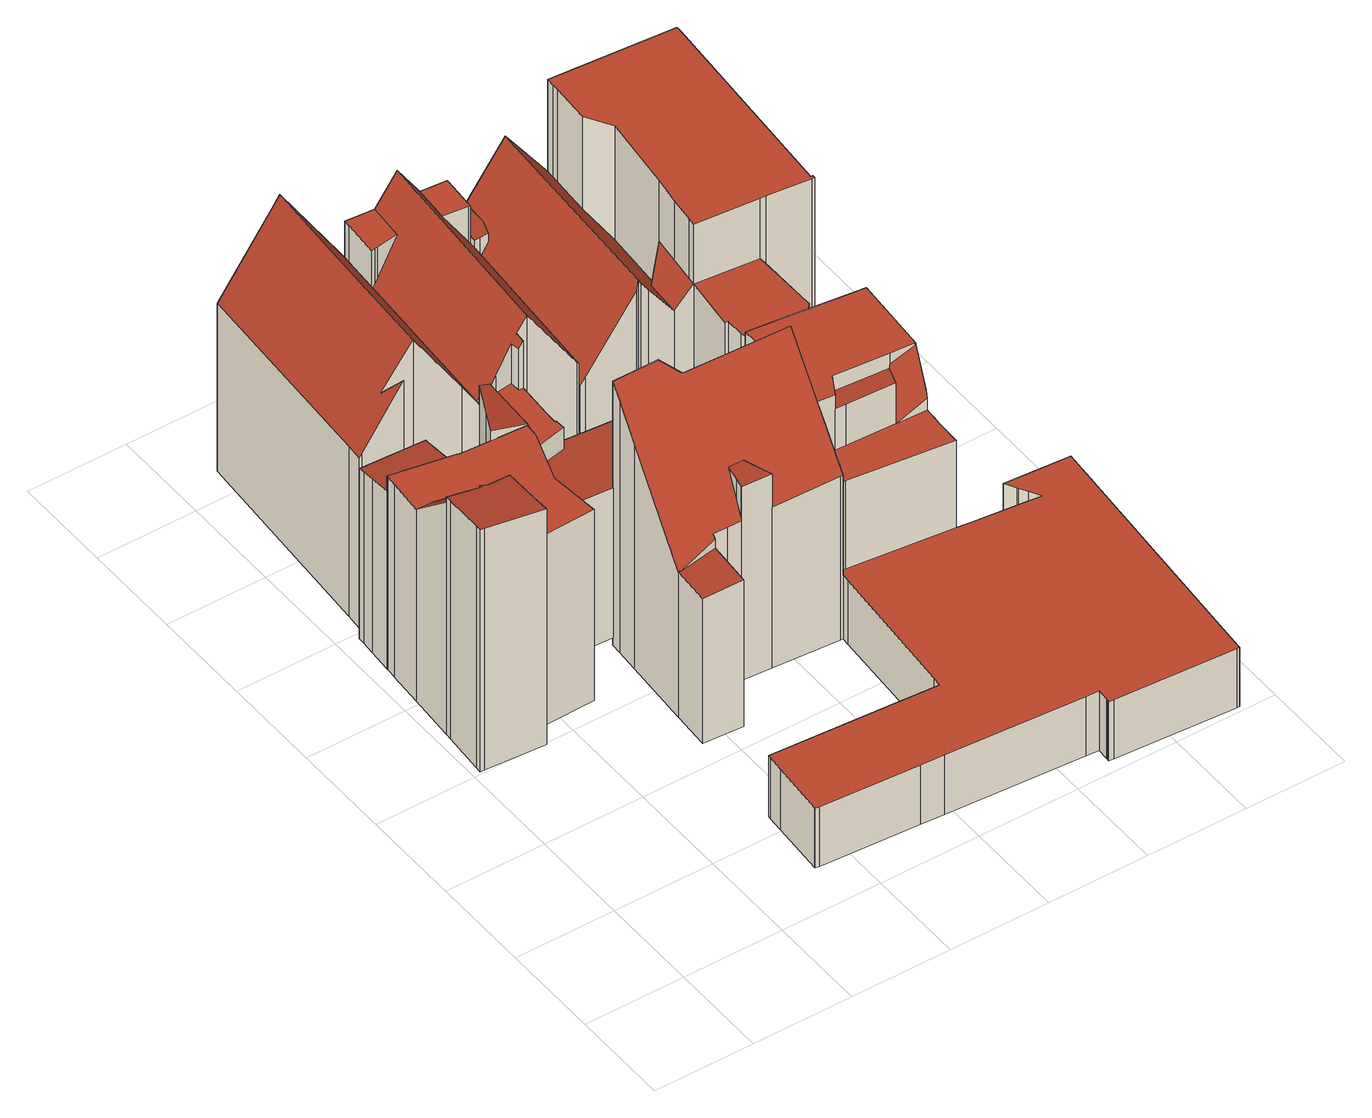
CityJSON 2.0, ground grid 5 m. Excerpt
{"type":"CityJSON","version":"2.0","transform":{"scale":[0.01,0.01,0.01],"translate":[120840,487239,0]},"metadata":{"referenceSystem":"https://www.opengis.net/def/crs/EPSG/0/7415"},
"CityObjects":{
"building1":{"type":"Building","attributes":{"dak_type":"slanted","data_area":44.9,"data_coverage":0.927,"geconstateerd":false,"gid":16989530,"h_dak_50p":11.77,"h_dak_70p":12.56,"h_dak_max":14.57,"h_dak_min":10.55,"h_maaiveld":0.948,"kas_warenhuis":false,"lod11_replace":false,"ondergronds_type":"above ground","oorspronkelijkbouwjaar":1005,"pw_actueel":"yes","pw_bron":"ahn3","reconstructie_methode":"tudelft3d-geoflow","reconstruction_skipped":false,"rmse_lod12":1.11,"rmse_lod13":2.36,"rmse_lod22":0.375,"rn":1,"status":"Pand in gebruik","t_run":96.39,"val3dity_codes_lod12":"[]","val3dity_codes_lod13":"[]","val3dity_codes_lod22":"[]"},"children":["building1-1"]},
"building1-1":{"type":"BuildingPart","parents":["building1"],"geometry":[{"type":"Solid","lod":"2.2","boundaries":[[[[0,1,2,3,4,5,6,7,8,9,10,11,12,13,14,15,16,17,18,19,20,21,22,23,24,25,26,27,28,29]],[[30,24,23,31]],[[32,21,20,33]],[[34,22,21,32]],[[35,15,14,36]],[[37,9,8,38]],[[38,8,7,39]],[[40,0,29,41]],[[42,1,0,40]],[[31,23,22,34]],[[33,20,19,43]],[[44,3,2,45]],[[46,10,9,37]],[[47,12,11,48]],[[49,17,16,50]],[[50,16,15,35]],[[51,52,53,54]],[[55,56,57,58]],[[59,5,4,60]],[[48,11,10,46]],[[58,57,61,62]],[[36,14,13,63]],[[62,61,64,65]],[[66,28,27,67]],[[68,69,56,55]],[[43,19,18,53]],[[54,53,18,17,49]],[[70,71,52,51]],[[72,73,71,70]],[[74,25,24,30]],[[75,76,73,72]],[[67,27,26,76,75]],[[76,26,25,74]],[[41,29,28,66]],[[45,2,1,42]],[[77,6,5,59]],[[39,7,6,77,78]],[[78,77,69,68]],[[65,64,79,80,81]],[[81,80,82,83]],[[80,79,84,85]],[[85,84,86,87]],[[87,86,88]],[[89,63,13,12,47]],[[83,82,63,89]],[[60,4,3,44]],[[74,30,31,34,32,33,43,53,52,71,73,76]],[[64,61,57,56,69,77,59,60,44,45,42,40,41,66,67,75,72,70,51,54,49,50,35,36,90,88,86,84,79]],[[88,90,36,63,82,80,85,87]],[[62,65,81,83,89,47,48,46,37,38,39,78,68,55,58]]]],"semantics":{"surfaces":[{"type":"GroundSurface"},{"type":"WallSurface","on_footprint_edge":true},{"type":"WallSurface","on_footprint_edge":false},{"type":"RoofSurface"}],"values":[[0,1,1,1,1,1,1,1,1,1,1,1,1,1,1,1,2,2,1,1,2,1,2,1,2,1,1,2,2,1,2,1,1,1,1,1,1,2,2,2,2,2,2,1,2,1,3,3,3,3]]}}]},
"building2":{"type":"Building","attributes":{"dak_type":"slanted","data_area":66.9,"data_coverage":0.853,"geconstateerd":false,"gid":16989534,"h_dak_50p":13.22,"h_dak_70p":14.23,"h_dak_max":16,"h_dak_min":4,"h_maaiveld":1.53,"kas_warenhuis":false,"lod11_replace":false,"ondergronds_type":"above ground","oorspronkelijkbouwjaar":1005,"pw_actueel":"yes","pw_bron":"ahn3","reconstructie_methode":"tudelft3d-geoflow","reconstruction_skipped":false,"rmse_lod12":2.83,"rmse_lod13":1.52,"rmse_lod22":0.281,"rn":1,"status":"Pand in gebruik","t_run":102.99,"val3dity_codes_lod12":"[]","val3dity_codes_lod13":"[303]","val3dity_codes_lod22":"[303]"},"children":["building2-1"]},
"building2-1":{"type":"BuildingPart","parents":["building2"],"geometry":[{"type":"Solid","lod":"2.2","boundaries":[[[[91,92,93,94,95,96,97,98,99,100,101,102,103,104,105,106,107,108,109,110,111,112,113,114]],[[115,91,114,116]],[[117,113,112,118]],[[119,107,106,120]],[[121,122,105,104,123]],[[124,125,122,121]],[[126,127,128,125,124]],[[129,130,128,127]],[[123,104,103,131]],[[132,96,95,133]],[[134,97,96,132]],[[135,108,107,119]],[[136,94,93,137]],[[138,139,140,141]],[[116,114,113,117]],[[142,111,110,143]],[[118,112,111,142,144]],[[144,142,139,138]],[[145,109,108,135]],[[143,110,109,145]],[[120,106,105,122]],[[127,128,146,147]],[[147,146,100,99,148]],[[131,103,102,149,150]],[[150,149,128,127,126]],[[141,140,130,129]],[[151,101,100,146]],[[149,102,101,151]],[[133,95,94,136]],[[137,93,92,152]],[[153,98,97,134]],[[148,99,98,153]],[[152,92,91,115]],[[120,122,125,128,130,140,139,142,143,145,135,119]],[[150,126,124,121,123,131]],[[149,151,146,128]],[[154,155,156,141,129,127,147,148,153,134,132,133]],[[156,155,154,133,136,137,152,115,116,117,118,144,138,141]]]],"semantics":{"surfaces":[{"type":"GroundSurface"},{"type":"WallSurface","on_footprint_edge":true},{"type":"WallSurface","on_footprint_edge":false},{"type":"RoofSurface"}],"values":[[0,1,1,1,1,2,2,2,1,1,1,1,1,2,1,1,1,2,1,1,1,2,1,1,2,2,1,1,1,1,1,1,1,3,3,3,3,3]]}}]},
"building3":{"type":"Building","attributes":{"dak_type":"slanted","data_area":63.16,"data_coverage":0.854,"geconstateerd":false,"gid":14483282,"h_dak_50p":11.99,"h_dak_70p":12.71,"h_dak_max":14.38,"h_dak_min":9.49,"h_maaiveld":1.38,"kas_warenhuis":false,"lod11_replace":false,"ondergronds_type":"above ground","oorspronkelijkbouwjaar":1005,"pw_actueel":"yes","pw_bron":"ahn3","reconstructie_methode":"tudelft3d-geoflow","reconstruction_skipped":false,"rmse_lod12":1.67,"rmse_lod13":1.71,"rmse_lod22":0.0853,"rn":1,"status":"Pand in gebruik","t_run":141.23,"val3dity_codes_lod12":"[]","val3dity_codes_lod13":"[]","val3dity_codes_lod22":"[]"},"children":["building3-1"]},
"building3-1":{"type":"BuildingPart","parents":["building3"],"geometry":[{"type":"Solid","lod":"2.2","boundaries":[[[[157,158,159,160,161,162,163,164,165,166,167,168,169,170,171,172,173,174,175,176,177,178,179,180,181,182,183,184,185,186,187,188,189,190,191,192,193,194]],[[195,163,162,196]],[[197,191,190,198]],[[199,174,173,200]],[[201,188,187,202]],[[203,159,158,204]],[[200,173,172,205]],[[206,160,159,203]],[[207,175,174,199]],[[208,176,175,207]],[[209,210,211,212]],[[213,181,180,214]],[[215,170,169,216]],[[217,165,164,218]],[[219,177,176,208]],[[220,178,177,219]],[[221,222,210,209]],[[216,169,168,223]],[[205,172,171,211]],[[224,201,225,226]],[[212,211,171,170,215]],[[227,228,157,194,229]],[[229,194,193,230]],[[230,193,192,231]],[[196,162,161,232]],[[233,234,232,235]],[[236,237,238,239]],[[240,186,185,241]],[[242,166,165,217]],[[234,233,243]],[[244,245,243]],[[204,158,157,228]],[[226,225,246,247]],[[248,189,188,201,224]],[[198,190,189,248]],[[245,244,237,236]],[[214,180,179,249]],[[250,182,181,213,251]],[[251,213,252,253]],[[253,252,222,221]],[[239,238,228,227]],[[235,232,161,160,206]],[[254,255,223,256]],[[256,223,168,167,257]],[[202,187,186,240]],[[249,179,178,220]],[[258,183,182,250]],[[259,260,261,262]],[[263,264,255,254]],[[262,261,264,263]],[[257,167,166,242]],[[231,192,191,197]],[[218,164,163,195]],[[260,184,183,258]],[[241,185,184,260,259]],[[247,246,265]],[[266,267,268,269,242,217,218,195,196,232,234,243,245,236,239,227,229,270,271,272,273]],[[237,244,243,233,235,206,203,204,228,238]],[[213,214,249,220,219,208,207,199,200,205,211,210,222,252]],[[257,242,269,268,267,266,273,272,271,270,229,230,274,275,265,246,225,201,202,240,241,259,262,263,254,256]],[[230,231,197,198,248,224,226,247,265,275,274]],[[221,209,212,215,216,223,255,264,261,260,258,250,251,253]]]],"semantics":{"surfaces":[{"type":"GroundSurface"},{"type":"WallSurface","on_footprint_edge":true},{"type":"WallSurface","on_footprint_edge":false},{"type":"RoofSurface"}],"values":[[0,1,1,1,1,1,1,1,1,1,2,1,1,1,1,1,2,1,1,2,1,1,1,1,1,2,2,1,1,2,2,1,2,1,1,2,1,1,2,2,2,1,2,1,1,1,1,2,2,2,1,1,1,1,1,2,3,3,3,3,3,3]]}}]},
"building4":{"type":"Building","attributes":{"dak_type":"slanted","data_area":398.03,"data_coverage":0.9,"geconstateerd":false,"gid":14483280,"h_dak_50p":6.6,"h_dak_70p":12.17,"h_dak_max":15.92,"h_dak_min":3.15,"h_maaiveld":0.99,"kas_warenhuis":false,"lod11_replace":false,"ondergronds_type":"above ground","oorspronkelijkbouwjaar":1005,"pw_actueel":"yes","pw_bron":"ahn3","reconstructie_methode":"tudelft3d-geoflow","reconstruction_skipped":false,"rmse_lod12":5.78,"rmse_lod13":1.8,"rmse_lod22":0.215,"rn":1,"status":"Pand in gebruik","t_run":653.12,"val3dity_codes_lod12":"[]","val3dity_codes_lod13":"[]","val3dity_codes_lod22":"[]"},"children":["building4-1"]},
"building4-1":{"type":"BuildingPart","parents":["building4"],"geometry":[{"type":"Solid","lod":"2.2","boundaries":[[[[276,277,278,279,280,281,282,283,284,285,286,287,288,289,290,291,292,293,294,295,296,297,298,299,300,301,302,303,304,305,306,307,308,309,310,311,312,313,314,315,316,317,318,319,320,321,322,323,324,325,326,327,328,329,330,331,332,333,334,335,336,337,338,339,340,341,342,343,344,345,346,347,348,349,350,351,352,353,354,355,356]],[[357,321,320,358]],[[359,301,300,360]],[[361,317,316,362]],[[360,300,299,363]],[[364,342,341,365]],[[366,283,282,367]],[[368,327,326,369,370]],[[371,372,345,344,373]],[[374,294,293,375]],[[376,377,378,379]],[[380,381,382]],[[358,320,319,383]],[[384,324,323,385]],[[386,387,385,388]],[[389,322,321,357]],[[390,391,392,393]],[[394,279,278,395]],[[396,276,356,392]],[[383,319,318,397]],[[398,399,400,401]],[[402,403,404,405]],[[405,404,325,324,384]],[[369,326,325,404]],[[370,369,406,407]],[[408,409,410,411]],[[411,410,412,413]],[[414,415,416,417]],[[413,412,418,416]],[[401,400,372,371]],[[419,346,345,372]],[[420,421,422,423]],[[424,425,421,420]],[[426,427,428,429]],[[430,431,432,433]],[[387,386,434]],[[435,436,437,438]],[[439,304,303,440]],[[441,347,346,419]],[[442,443,444,445]],[[446,306,305,447]],[[448,449,450,451]],[[452,350,349,453,454]],[[453,349,348,455,456]],[[457,458,459,460]],[[456,455,458,457]],[[454,453,449,448]],[[375,293,292,461]],[[462,335,334,463]],[[464,336,335,462,465]],[[461,292,291,466]],[[466,291,290,467]],[[467,290,289,468]],[[468,289,288,469]],[[469,288,287,470]],[[471,472,473,391,390]],[[474,475,443,442,476]],[[477,478,479,436,435]],[[447,305,304,439]],[[480,481,482]],[[483,286,285,484]],[[470,287,286,483]],[[485,284,283,366]],[[367,282,281,486]],[[486,281,280,487]],[[455,348,347,441]],[[433,432,403,402]],[[488,489,490]],[[491,492,493,494,495]],[[496,497,492,491]],[[498,499,500,501]],[[502,503,504,505]],[[506,430,503,502]],[[416,418,431,430,506]],[[507,508,509,510]],[[511,512,513]],[[514,515,513]],[[510,509,516,515,514]],[[505,504,516,509]],[[517,518,499,498,519]],[[520,521,522,523]],[[524,525,526,527]],[[528,308,307,525,524]],[[525,307,306,446]],[[529,426,521,520]],[[527,526,427,426,529]],[[523,522,518,517,530]],[[531,532,533,534]],[[535,536,537,538]],[[538,537,512,511]],[[539,540,377,376]],[[379,378,541,542]],[[542,541,543,544]],[[545,352,351,546]],[[547,548,546,549]],[[550,340,339,551]],[[551,339,338,540,539]],[[365,341,340,550]],[[552,553,554,555]],[[556,557,558,399,398]],[[559,309,308,528]],[[560,296,295,561]],[[561,295,294,374]],[[532,531,562]],[[563,564,565]],[[566,567,310,309,559,568]],[[568,559,564,563]],[[429,428,472,471]],[[397,318,317,361]],[[362,316,315,569]],[[569,315,314,570]],[[481,480,397]],[[571,572,482]],[[572,571,313,312,573]],[[570,314,313,571]],[[574,311,310,567]],[[534,533,567,566]],[[487,280,279,394,575]],[[575,394,576,577]],[[438,437,558,557]],[[417,416,557,556]],[[549,546,351,350,452]],[[476,442,508,507]],[[578,579,475,474]],[[580,330,329,581,582]],[[583,328,327,368]],[[407,406,584,585]],[[440,303,302,586]],[[586,302,301,359]],[[587,588,473,472]],[[484,285,284,485]],[[501,500,489,589]],[[590,591,490]],[[591,590,353,352,545]],[[393,392,356,355,592]],[[593,354,353,590]],[[594,595,479,478]],[[596,597,595,594]],[[460,459,598,599]],[[599,598,600,601]],[[602,298,297,603]],[[363,299,298,602]],[[603,297,296,560]],[[445,444,478,477]],[[604,333,332,605]],[[463,334,333,604]],[[465,462,606]],[[607,337,336,464]],[[577,576,608,609]],[[540,338,337,607]],[[423,422,588,587]],[[395,278,277,610]],[[605,332,331,611]],[[544,543,612,553,552]],[[613,614,409,408]],[[585,584,614,613]],[[495,494,548,547]],[[555,554,415,414]],[[451,450,579,578]],[[601,600,597,596]],[[611,331,330,580]],[[615,616,617,618]],[[618,617,381,380]],[[573,312,311,574]],[[530,517,536,535]],[[519,498,497,496]],[[589,489,488,619]],[[494,493,619]],[[592,355,354,593]],[[620,621,622]],[[553,612,621,620]],[[388,385,323,322,389]],[[610,277,276,396]],[[609,608,425,424]],[[581,329,328,583]],[[582,581,623,624]],[[625,626,616,615]],[[624,623,626,625]],[[373,344,343,627]],[[627,343,342,364]],[[516,504,503,430,433,402,405,384,385,387,434,538,511,513,515]],[[518,522,521,426,429,471,390,393,592,593,590,490,489,500,499]],[[514,513,512,537,536,517,519,496,491,495,547,549,452,454,448,451,578,474,476,507,510]],[[542,544,552,555,414,417,556,398,401,371,373,627,364,365,550,551,539,376,379]],[[546,548,494,619,488,490,591,545]],[[562,565,564,559,528,524,527,529,520,523,530,535,538,434,386,388,389,357,358,383,397,480,482,572,573,574,567,533,532]],[[481,397,361,362,569,570,571,482]],[[568,563,565,562,531,534,566]],[[622,621,612,543,541,378,377,540,607,628,629,613,408,411,413,630]],[[616,626,623,581,583,368,370,407,585,613,629,628,607,464,465,606,382,381,617]],[[584,406,369,404,403,432,431,418,412,410,409,614]],[[473,588,422,421,425,608,576,394,395,610,396,392,391]],[[435,438,557,416,506,502,505,509,508,442,445,477]],[[443,475,579,450,449,453,456,457,460,599,601,596,594,478,444]],[[589,619,493,492,497,498,501]],[[372,400,399,558,437,436,479,595,597,600,598,459,458,455,441,419]],[[611,580,582,624,625,615,618,380,382,606,462,463,604,605]],[[553,620,622,630,413,416,415,554]],[[575,577,609,424,420,423,587,472,428,427,526,525,446,447,439,440,586,359,360,363,602,603,560,561,374,375,461,466,467,468,469,470,483,484,485,366,367,486,487]]]],"semantics":{"surfaces":[{"type":"GroundSurface"},{"type":"WallSurface","on_footprint_edge":true},{"type":"WallSurface","on_footprint_edge":false},{"type":"RoofSurface"}],"values":[[0,1,1,1,1,1,1,1,1,1,2,2,1,1,2,1,2,1,1,1,2,2,1,1,2,2,2,2,2,2,1,2,2,2,2,2,2,1,1,2,1,2,1,1,2,2,2,1,1,1,1,1,1,1,1,2,2,2,1,2,1,1,1,1,1,1,2,2,2,2,2,2,2,2,2,2,2,2,2,2,2,2,1,1,2,2,2,2,2,2,2,2,2,1,2,1,1,1,2,2,1,1,1,2,2,1,2,2,1,1,1,2,2,1,1,1,2,1,2,2,2,1,2,2,1,1,2,1,1,2,1,2,2,1,1,1,2,2,2,2,1,1,1,2,1,1,2,1,2,1,2,1,1,2,2,2,2,2,2,2,1,2,2,1,2,2,2,2,1,2,2,1,1,2,1,2,2,2,1,1,3,3,3,3,3,3,3,3,3,3,3,3,3,3,3,3,3,3,3]]}}]}
},
"vertices":[
[743,2170,95],[740,2134,95],[738,2104,95],[653,1850,95],[679,1600,95],[423,1592,95],[366,1590,95],[364,1539,95],[362,1493,95],[61,1513,95],[40,1515,95],[42,1546,95],[56,1749,95],[58,1784,95],[74,2022,95],[85,2191,95],[85,2193,95],[89,2244,95],[89,2255,95],[97,2370,95],[101,2437,95],[103,2471,95],[402,2451,95],[423,2449,95],[422,2430,95],[411,2266,95],[406,2196,95],[406,2192,95],[415,2191,95],[442,2190,95],[422,2430,1060],[423,2449,1056],[103,2471,1050],[101,2437,1056],[402,2451,1056],[85,2191,1176],[74,2022,1172],[61,1513,1452],[362,1493,1417],[364,1539,1413],[743,2170,1180],[442,2190,1178],[740,2134,1179],[97,2370,1070],[653,1850,1172],[738,2104,1178],[40,1515,1454],[56,1749,1431],[42,1546,1451],[89,2244,1177],[85,2193,1176],[133,2247,1178],[133,2247,1096],[89,2255,1094],[89,2255,1177],[375,1777,1390],[375,1777,1169],[259,1766,1168],[259,1766,1405],[423,1592,1165],[679,1600,1167],[224,1780,1168],[224,1780,1408],[58,1784,1397],[227,1768,1168],[227,1768,1408],[415,2191,1178],[406,2192,1178],[372,1721,1395],[372,1721,1168],[166,2241,1178],[166,2241,1097],[238,2227,1178],[238,2227,1100],[411,2266,1094],[406,2196,1178],[406,2196,1108],[366,1590,1165],[366,1590,1408],[171,1773,1168],[171,1773,1402],[171,1773,1415],[82,1782,1398],[82,1782,1425],[178,1798,1168],[178,1798,1378],[198,1870,1170],[198,1870,1310],[155,2017,1173],[58,1784,1427],[100,2020,1172],
[179,3598,153],[192,3598,153],[433,3579,153],[440,3578,153],[480,3575,153],[769,3552,153],[792,3550,153],[789,3513,153],[723,2518,153],[734,2517,153],[766,2515,153],[762,2467,153],[751,2290,153],[743,2170,153],[565,2181,153],[406,2192,153],[414,2310,153],[414,2319,153],[423,2449,153],[404,2451,153],[318,2456,153],[115,2470,153],[103,2471,153],[109,2557,153],[179,3598,1092],[109,2557,1105],[103,2471,1106],[115,2470,1124],[414,2310,447],[406,2192,471],[565,2181,1234],[565,2181,468],[743,2170,1188],[624,2297,1218],[624,2297,442],[712,2474,1193],[712,2474,1086],[712,2474,404],[634,2485,1213],[634,2485,404],[751,2290,1184],[769,3552,1099],[480,3575,1564],[792,3550,1063],[414,2319,445],[440,3578,1501],[433,3579,1491],[261,2536,1345],[261,2536,406],[408,2516,405],[408,2516,1577],[318,2456,420],[404,2451,419],[318,2456,1442],[423,2449,418],[734,2517,394],[734,2517,1056],[723,2518,1073],[762,2467,403],[762,2467,1180],[766,2515,393],[192,3598,1112],[789,3513,1063],[478,3551,1565],[459,3269,1568],[452,3165,1569],
[1150,3530,138],[1284,3523,138],[1292,3523,138],[1289,3476,138],[1280,3340,138],[1278,3309,138],[1225,2505,138],[1224,2484,138],[1218,2485,138],[976,2501,138],[925,2504,138],[921,2452,138],[909,2266,138],[905,2205,138],[912,2204,138],[1182,2186,138],[1204,2185,138],[1203,2168,138],[1180,1826,138],[1180,1815,138],[1176,1815,138],[721,1841,138],[722,1850,138],[723,1873,138],[739,2113,138],[746,2214,138],[762,2458,138],[764,2485,138],[766,2515,138],[747,2516,138],[723,2518,138],[778,3336,138],[789,3514,138],[790,3518,138],[792,3550,138],[866,3546,138],[937,3542,138],[1047,3536,138],[1225,2505,1037],[1278,3309,1042],[792,3550,1269],[790,3518,1268],[1203,2168,959],[1204,2185,958],[778,3336,1047],[723,2518,1047],[1292,3523,1252],[1284,3523,1253],[1182,2186,959],[1289,3476,1252],[1180,1826,975],[1180,1815,975],[913,2197,1088],[913,2197,964],[912,2204,964],[912,2204,1088],[739,2113,971],[723,1873,982],[905,2205,1088],[909,2266,1087],[1218,2485,1046],[1224,2484,1037],[1176,1815,975],[721,1841,983],[915,2154,1089],[915,2154,966],[921,2452,1084],[778,3336,1268],[794,3339,1071],[794,3339,1267],[1150,3530,1267],[1150,3530,1257],[1047,3536,1428],[937,3542,1264],[866,3546,1266],[1280,3340,1042],[1272,3340,1252],[1272,3340,1055],[1280,3340,1252],[1144,3412,1263],[1144,3412,1256],[1149,3503,1257],[1149,3503,1266],[747,2516,1083],[766,2515,1110],[976,2501,1425],[1144,3353,1256],[1141,3353,1256],[1141,3353,1261],[809,3342,1093],[809,3342,1267],[789,3514,1268],[722,1850,983],[746,2214,1088],[739,2113,1089],[758,2117,970],[758,2117,1089],[899,2453,1315],[899,2453,1084],[921,2452,1348],[925,2504,1348],[762,2458,1084],[764,2485,1110],[764,2485,1084],[810,2492,1084],[810,2492,1179],[896,2504,1305],[896,2504,1084],[925,3363,1263],[1035,3363,1428],[1030,3290,1427],[977,2516,1425],[977,2513,1425],[1046,3524,1428],[1045,3502,1428],[1042,3461,1428],[1037,3383,1428],[935,3513,1264],[935,3507,1264],
[2422,1394,99],[2471,1391,99],[2530,1387,99],[2599,1382,99],[2641,1379,99],[2921,1361,99],[2926,1361,99],[2918,1237,99],[2916,1207,99],[2838,34,99],[2837,23,99],[2822,23,99],[2226,62,99],[2202,64,99],[2203,77,99],[2203,84,99],[2207,138,99],[2141,142,99],[1459,187,99],[1338,195,99],[851,227,99],[831,229,99],[831,234,99],[849,505,99],[854,585,99],[855,599,99],[1371,565,99],[1481,558,99],[1683,544,99],[1688,593,99],[1733,1270,99],[1735,1309,99],[1723,1310,99],[1392,1332,99],[1245,1342,99],[1177,1346,99],[1106,1351,99],[1105,1336,99],[1103,1300,99],[1090,1108,99],[890,1121,99],[902,1309,99],[902,1313,99],[925,1660,99],[932,1776,99],[935,1829,99],[956,1828,99],[1157,1816,99],[1180,1815,99],[1203,2171,99],[1223,2471,99],[1272,3207,99],[1274,3240,99],[1278,3305,99],[1289,3470,99],[1290,3487,99],[1291,3504,99],[1292,3523,99],[1343,3520,99],[1383,3518,99],[1422,3516,99],[1575,3507,99],[1783,3496,99],[1891,3490,99],[2410,3462,99],[2416,3462,99],[2414,3435,99],[2346,2407,99],[2357,2406,99],[2356,2391,99],[2337,2116,99],[2335,2082,99],[2334,2067,99],[2329,1982,99],[2316,1791,99],[2302,1589,99],[2297,1509,99],[2295,1496,99],[2294,1469,99],[2293,1441,99],[2290,1403,99],[935,1829,1582],[932,1776,1514],[855,599,441],[854,585,441],[902,1309,913],[890,1121,912],[849,505,439],[2414,3435,1563],[2416,3462,1563],[2918,1237,456],[2926,1361,458],[1272,3207,937],[1223,2471,565],[1223,2471,920],[2356,2391,1553],[2356,2391,658],[2357,2406,1553],[1459,187,432],[2141,142,432],[1780,3453,1579],[1780,3453,1062],[1779,3423,1062],[1779,3423,1579],[1381,3490,1080],[1381,3490,1079],[1382,3500,1079],[925,1660,1363],[1180,1815,1445],[1157,1816,1445],[1221,1765,1538],[1221,1765,1510],[1157,1816,1594],[956,1828,1583],[2289,1348,946],[2289,1348,350],[2290,1403,310],[2290,1403,946],[2599,1382,303],[2530,1387,304],[2422,1394,307],[902,1313,913],[2122,2408,1559],[2122,2408,673],[2341,2392,658],[2341,2392,1553],[1235,2170,960],[1235,2170,565],[1203,2171,565],[1203,2171,962],[1246,2469,565],[1246,2469,954],[1518,2450,1358],[1518,2450,565],[1553,2448,565],[1553,2448,1306],[1678,2439,565],[1678,2439,1125],[1775,2469,1568],[1775,2469,1234],[1771,2432,1234],[1771,2432,1568],[1771,2432,565],[2337,2116,652],[2690,1232,455],[2690,1232,405],[2629,1239,405],[2629,1239,456],[2659,1283,457],[2659,1283,371],[1740,1339,950],[1740,1339,457],[1765,1336,457],[1765,1336,950],[1741,2162,939],[1741,2162,565],[1733,2162,565],[1733,2162,939],[1236,1754,1524],[2099,2119,1222],[2099,2119,667],[2094,2340,673],[2094,2340,1224],[1683,544,440],[1481,558,440],[2335,2082,651],[2055,2010,1223],[2055,2010,1124],[2101,2069,1041],[2101,2069,1222],[1733,1270,456],[1688,593,441],[2314,1984,1255],[2314,1984,1143],[2304,1985,1143],[2304,1985,1255],[2316,1791,1254],[2329,1982,1144],[2329,1982,1255],[2334,2067,651],[2334,2067,1029],[2319,2070,1026],[2319,2070,652],[2320,2075,652],[2320,2075,1019],[2207,138,432],[1383,3518,1078],[1343,3520,1077],[1422,3516,1136],[1383,3518,1080],[2203,84,431],[2203,77,430],[2202,64,430],[2226,62,430],[2822,23,430],[2287,1278,944],[2287,1278,456],[2287,1278,402],[2102,2005,1259],[2102,2005,1128],[2055,2010,1260],[2100,2088,1222],[2100,2088,1016],[2100,2088,667],[911,1311,912],[911,1311,914],[921,1311,914],[2837,23,430],[2838,34,430],[2916,1207,455],[2921,1361,458],[2641,1379,459],[2139,1504,947],[2139,1504,949],[2149,1502,949],[1896,1615,1261],[1896,1615,1175],[2174,1597,1173],[2174,1597,1196],[2174,1597,1256],[1876,1579,1261],[1876,1579,1177],[1840,1515,1181],[1840,1515,952],[1892,1513,951],[1892,1513,1180],[1756,2161,1233],[1756,2161,938],[1756,2068,1065],[1756,2068,1232],[1741,2162,1233],[1958,2020,1262],[1958,2020,1226],[1763,2040,1232],[1763,2040,1265],[1758,1755,1490],[1758,1755,1264],[1757,1921,1265],[1756,2040,1265],[1756,2040,1102],[1763,2040,1103],[1746,1519,1263],[1746,1519,953],[1840,1515,1261],[1736,1339,1056],[1736,1339,950],[1742,1445,952],[1742,1445,1193],[1735,1309,1017],[1735,1309,457],[1736,1332,457],[1736,1332,1047],[1723,1310,1017],[1740,1339,1056],[1746,1519,1289],[1256,1393,1184],[1256,1393,1062],[1248,1355,1013],[1248,1355,1185],[1751,1624,1425],[1751,1624,1263],[1756,1715,1264],[1756,1715,1543],[1783,3496,1580],[1783,3496,1063],[1770,3232,1060],[1770,3232,1577],[1848,3107,936],[1848,3107,1574],[2297,1509,1049],[2302,1589,1246],[2298,1589,1254],[2298,1589,1244],[2302,1589,1253],[2410,3462,1564],[1891,3490,1577],[1805,2729,1571],[1805,2729,1235],[1790,2597,1234],[1790,2597,1570],[2092,2410,1560],[2092,2410,1224],[2092,2410,675],[1392,1332,1002],[851,227,433],[1338,195,433],[1275,1482,1180],[1378,1379,1188],[1378,1379,1061],[1349,1477,1182],[1245,1342,1186],[1245,1342,995],[1392,1332,1191],[1090,1108,922],[1103,1300,923],[1105,1336,923],[1105,1336,970],[1106,1351,989],[1177,1346,992],[2599,1382,459],[2631,1329,339],[2631,1329,458],[2283,1987,1256],[2283,1987,1141],[1289,3470,1078],[1278,3305,939],[1278,3305,1086],[1274,3240,938],[1496,2452,565],[1496,2452,1325],[1371,565,440],[2367,1268,456],[2367,1268,402],[2139,1504,1178],[2295,1496,948],[2295,1496,1014],[2293,1441,947],[2294,1469,947],[2115,2087,1016],[2115,2087,666],[2260,2084,1012],[2260,2084,656],[2321,2082,652],[2321,2082,1010],[2306,2082,653],[2306,2082,1010],[831,234,433],[831,229,433],[1292,3523,1075],[1291,3504,1076],[1382,3502,1079],[1575,3507,1364],[2634,1324,342],[2634,1324,457],[2471,1391,306],[1290,3487,1077],[1805,2729,967],[1519,2472,1358],[1519,2472,565],[1357,3334,1087],[1357,3334,1054],[1375,3384,1077],[1375,3384,1085],[2170,1588,1173],[1724,2656,1150],[1724,2656,1077],[1694,2629,1118],[1303,3305,976],[1303,3305,1087],[1346,3304,1088],[1346,3304,1041],[2346,2407,1553],[1574,3496,1364],[1573,3472,1364],[1680,2460,1124]
]}
